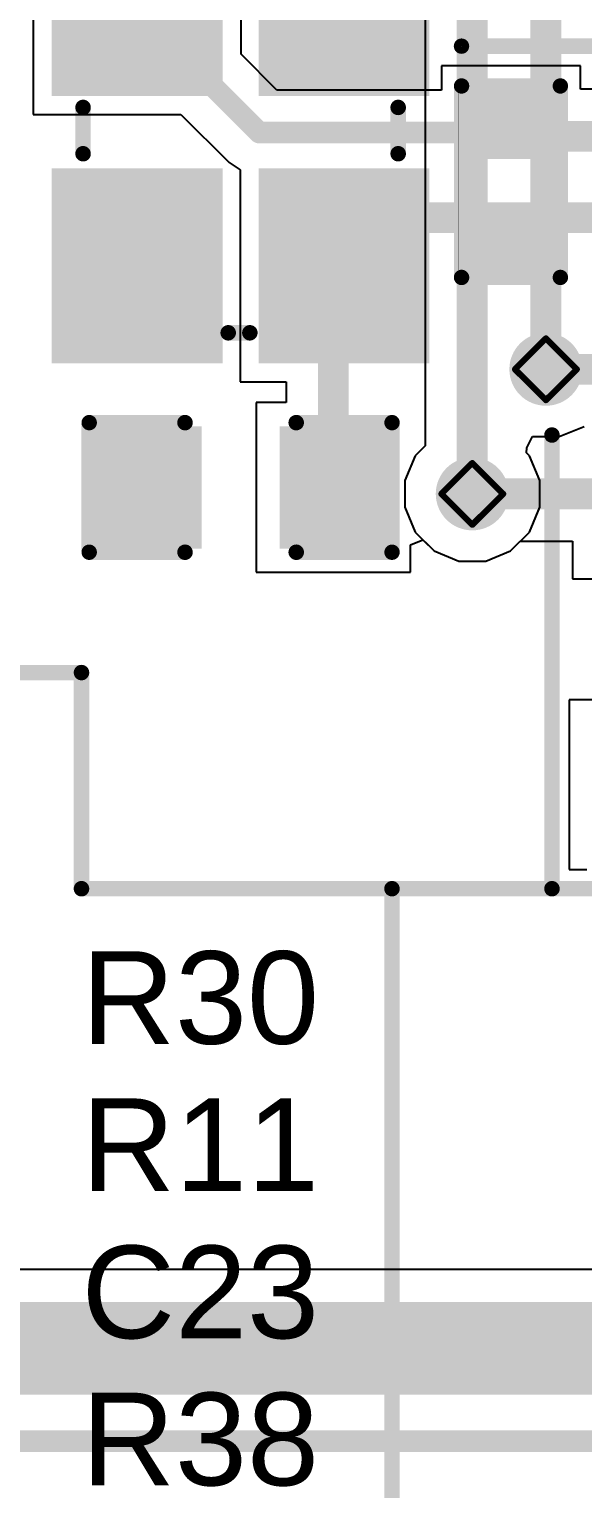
# Model space of a CAD drawing. Header units: inches. Extents: x -14 to 270, y -5 to 115.
# Drawn here: x 28.31 to 32.86, y 16.57 to 28.58 of the extents above; entities that cross this region are included whole.
import ezdxf

# ---------------------------------------------------------------- set-up
doc = ezdxf.new("R2010")
doc.units = ezdxf.units.IN
for name, color, linetype in [('Bottom Layer', 5, 'Continuous'), ('Drill Drawing', 1, 'Continuous'), ('Top Layer', 1, 'Continuous'), ('Top Overlay', 2, 'Continuous'), ('Top Paste', 8, 'Continuous'), ('Top Solder', 216, 'Continuous'), ('Via Holes', 16, 'Continuous')]:
    doc.layers.add(name, color=color, linetype=linetype)
doc.styles.add('Arial', font='', dxfattribs={"height": 0.2})
doc.styles.get('Arial').set_extended_font_data('Arial')

# ---------------------------------------------------------------- blocks, each defined once
blk = doc.blocks.new('SMD3225_4P_6')
at = {"layer": 'Top Layer'}
for points in [[(-1.8, 1.45), (-0.4, 1.45), (-0.4, 0.25), (-1.8, 0.25)], [(0.4, 1.45), (1.8, 1.45), (1.8, 0.25), (0.4, 0.25)], [(-1.8, -0.25), (-0.4, -0.25), (-0.4, -1.45), (-1.8, -1.45)], [(0.4, -0.25), (1.8, -0.25), (1.8, -1.45), (0.4, -1.45)]]:
    blk.add_hatch(color=1, dxfattribs=at).paths.add_polyline_path(points)
at = {"layer": 'Top Paste'}
for points in [[(-1.8, 1.45), (-0.4, 1.45), (-0.4, 0.25), (-1.8, 0.25)], [(0.4, 1.45), (1.8, 1.45), (1.8, 0.25), (0.4, 0.25)], [(-1.8, -0.25), (-0.4, -0.25), (-0.4, -1.45), (-1.8, -1.45)], [(0.4, -0.25), (1.8, -0.25), (1.8, -1.45), (0.4, -1.45)]]:
    blk.add_hatch(color=8, dxfattribs=at).paths.add_polyline_path(points)
at = {"layer": 'Top Solder'}
for points in [[(-1.902, 1.552), (-0.298, 1.552), (-0.298, 0.148), (-1.902, 0.148)], [(0.298, 1.552), (1.902, 1.552), (1.902, 0.148), (0.298, 0.148)], [(-1.902, -0.148), (-0.298, -0.148), (-0.298, -1.552), (-1.902, -1.552)], [(0.298, -0.148), (1.902, -0.148), (1.902, -1.552), (0.298, -1.552)]]:
    blk.add_hatch(color=216, dxfattribs=at).paths.add_polyline_path(points)
at = {"layer": 'Top Overlay'}
for points in [[(0.178, 1.295, 0.127, 0.127, 0), (-0.203, 1.295, 0.127, 0.127, 0)], [(-1.651, -0.102, 0.127, 0.127, 0), (-1.651, 0.076, 0.127, 0.127, 0)], [(1.651, -0.102, 0.127, 0.127, 0), (1.651, 0.076, 0.127, 0.127, 0)], [(-2.083, -0.965, 0.127, 0.127, 0), (-2.083, -0.711, 0.127, 0.127, 0)], [(-1.956, -0.838, 0.127, 0.127, 0), (-2.083, -0.711, 0.127, 0.127, 0)], [(-2.083, -0.965, 0.127, 0.127, 0), (-1.956, -0.838, 0.127, 0.127, 0)], [(0.178, -1.295, 0.127, 0.127, 0), (-0.203, -1.295, 0.127, 0.127, 0)]]:
    blk.add_lwpolyline(points, format="xyseb", dxfattribs=at)
for points in [[(-0.235, 1.295, 0.0635, 0.0635, 1), (-0.171, 1.295, 0.0635, 0.0635, 1)], [(0.146, 1.295, 0.0635, 0.0635, 1), (0.21, 1.295, 0.0635, 0.0635, 1)], [(-1.683, 0.076, 0.0635, 0.0635, 1), (-1.619, 0.076, 0.0635, 0.0635, 1)], [(1.619, 0.076, 0.0635, 0.0635, 1), (1.683, 0.076, 0.0635, 0.0635, 1)], [(-1.683, -0.102, 0.0635, 0.0635, 1), (-1.619, -0.102, 0.0635, 0.0635, 1)], [(1.619, -0.102, 0.0635, 0.0635, 1), (1.683, -0.102, 0.0635, 0.0635, 1)], [(-2.115, -0.711, 0.0635, 0.0635, 1), (-2.051, -0.711, 0.0635, 0.0635, 1)], [(-2.115, -0.711, 0.0635, 0.0635, 1), (-2.051, -0.711, 0.0635, 0.0635, 1)], [(-1.988, -0.838, 0.0635, 0.0635, 1), (-1.924, -0.838, 0.0635, 0.0635, 1)], [(-1.988, -0.838, 0.0635, 0.0635, 1), (-1.924, -0.838, 0.0635, 0.0635, 1)], [(-2.115, -0.965, 0.0635, 0.0635, 1), (-2.051, -0.965, 0.0635, 0.0635, 1)], [(-2.115, -0.965, 0.0635, 0.0635, 1), (-2.051, -0.965, 0.0635, 0.0635, 1)], [(-0.235, -1.295, 0.0635, 0.0635, 1), (-0.171, -1.295, 0.0635, 0.0635, 1)], [(0.146, -1.295, 0.0635, 0.0635, 1), (0.21, -1.295, 0.0635, 0.0635, 1)]]:
    blk.add_lwpolyline(points, format="xyseb", close=True, dxfattribs=at)
blk = doc.blocks.new('C___0603_35')
at = {"layer": 'Top Layer'}
for points in [[(-0.381, 0.445), (-0.381, -0.445), (-1.143, -0.445), (-1.143, 0.445)], [(1.143, 0.445), (1.143, -0.445), (0.381, -0.445), (0.381, 0.445)]]:
    blk.add_hatch(color=1, dxfattribs=at).paths.add_polyline_path(points)
at = {"layer": 'Top Paste'}
for points in [[(-0.381, 0.445), (-0.381, -0.445), (-1.143, -0.445), (-1.143, 0.445)], [(1.143, 0.445), (1.143, -0.445), (0.381, -0.445), (0.381, 0.445)]]:
    blk.add_hatch(color=8, dxfattribs=at).paths.add_polyline_path(points)
at = {"layer": 'Top Solder'}
for points in [[(-0.321, 0.504), (-0.321, -0.504), (-1.203, -0.504), (-1.203, 0.504)], [(1.203, 0.504), (1.203, -0.504), (0.321, -0.504), (0.321, 0.504)]]:
    blk.add_hatch(color=216, dxfattribs=at).paths.add_polyline_path(points)
at = {"layer": 'Top Overlay'}
for points in [[(-1.245, -0.533, 0.127, 0.127, 0), (-1.245, 0.533, 0.127, 0.127, 0)], [(-1.245, 0.533, 0.127, 0.127, 0), (-0.457, 0.533, 0.127, 0.127, 0)], [(0.457, 0.533, 0.127, 0.127, 0), (1.245, 0.533, 0.127, 0.127, 0)], [(1.245, -0.533, 0.127, 0.127, 0), (1.245, 0.533, 0.127, 0.127, 0)], [(-1.245, -0.533, 0.127, 0.127, 0), (-0.457, -0.533, 0.127, 0.127, 0)], [(0.457, -0.533, 0.127, 0.127, 0), (1.245, -0.533, 0.127, 0.127, 0)]]:
    blk.add_lwpolyline(points, format="xyseb", dxfattribs=at)
for points in [[(-1.276, 0.533, 0.0635, 0.0635, 1), (-1.213, 0.533, 0.0635, 0.0635, 1)], [(-1.276, 0.533, 0.0635, 0.0635, 1), (-1.213, 0.533, 0.0635, 0.0635, 1)], [(-0.489, 0.533, 0.0635, 0.0635, 1), (-0.425, 0.533, 0.0635, 0.0635, 1)], [(0.425, 0.533, 0.0635, 0.0635, 1), (0.489, 0.533, 0.0635, 0.0635, 1)], [(1.213, 0.533, 0.0635, 0.0635, 1), (1.276, 0.533, 0.0635, 0.0635, 1)], [(1.213, 0.533, 0.0635, 0.0635, 1), (1.276, 0.533, 0.0635, 0.0635, 1)], [(-1.276, -0.533, 0.0635, 0.0635, 1), (-1.213, -0.533, 0.0635, 0.0635, 1)], [(-1.276, -0.533, 0.0635, 0.0635, 1), (-1.213, -0.533, 0.0635, 0.0635, 1)], [(-0.489, -0.533, 0.0635, 0.0635, 1), (-0.425, -0.533, 0.0635, 0.0635, 1)], [(0.425, -0.533, 0.0635, 0.0635, 1), (0.489, -0.533, 0.0635, 0.0635, 1)], [(1.213, -0.533, 0.0635, 0.0635, 1), (1.276, -0.533, 0.0635, 0.0635, 1)], [(1.213, -0.533, 0.0635, 0.0635, 1), (1.276, -0.533, 0.0635, 0.0635, 1)]]:
    blk.add_lwpolyline(points, format="xyseb", close=True, dxfattribs=at)
blk = doc.blocks.new('R___0402_74')
at = {"layer": 'Top Layer'}
for points in [[(-0.699, -0.318), (-0.699, 0.317), (-0.241, 0.317), (-0.241, -0.318)], [(0.241, -0.318), (0.241, 0.317), (0.699, 0.317), (0.699, -0.318)]]:
    blk.add_hatch(color=1, dxfattribs=at).paths.add_polyline_path(points)
at = {"layer": 'Top Paste'}
for points in [[(-0.699, -0.318), (-0.699, 0.317), (-0.241, 0.317), (-0.241, -0.318)], [(0.241, -0.318), (0.241, 0.317), (0.699, 0.317), (0.699, -0.318)]]:
    blk.add_hatch(color=8, dxfattribs=at).paths.add_polyline_path(points)
at = {"layer": 'Top Solder'}
for points in [[(-0.754, -0.373), (-0.754, 0.373), (-0.186, 0.373), (-0.186, -0.373)], [(0.186, -0.373), (0.186, 0.373), (0.754, 0.373), (0.754, -0.373)]]:
    blk.add_hatch(color=216, dxfattribs=at).paths.add_polyline_path(points)
at = {"layer": 'Top Overlay'}
for points in [[(0.787, 0.406, 0.127, 0.127, 0), (-0.787, 0.406, 0.127, 0.127, 0)], [(-0.787, -0.406, 0.127, 0.127, 0), (-0.787, 0.406, 0.127, 0.127, 0)], [(0.787, -0.406, 0.127, 0.127, 0), (0.787, 0.406, 0.127, 0.127, 0)], [(0.787, -0.406, 0.127, 0.127, 0), (-0.787, -0.406, 0.127, 0.127, 0)], [(0.813, -0.432, 0.00323, 0.00323, 0), (-0.813, -0.432, 0.00323, 0.00323, 0)]]:
    blk.add_lwpolyline(points, format="xyseb", dxfattribs=at)
for points in [[(-0.819, 0.406, 0.0635, 0.0635, 1), (-0.756, 0.406, 0.0635, 0.0635, 1)], [(-0.819, 0.406, 0.0635, 0.0635, 1), (-0.756, 0.406, 0.0635, 0.0635, 1)], [(0.756, 0.406, 0.0635, 0.0635, 1), (0.819, 0.406, 0.0635, 0.0635, 1)], [(0.756, 0.406, 0.0635, 0.0635, 1), (0.819, 0.406, 0.0635, 0.0635, 1)], [(-0.819, -0.406, 0.0635, 0.0635, 1), (-0.756, -0.406, 0.0635, 0.0635, 1)], [(-0.819, -0.406, 0.0635, 0.0635, 1), (-0.756, -0.406, 0.0635, 0.0635, 1)], [(0.756, -0.406, 0.0635, 0.0635, 1), (0.819, -0.406, 0.0635, 0.0635, 1)], [(0.756, -0.406, 0.0635, 0.0635, 1), (0.819, -0.406, 0.0635, 0.0635, 1)], [(-0.814, -0.432, 0.00161, 0.00161, 1), (-0.812, -0.432, 0.00161, 0.00161, 1)], [(0.812, -0.432, 0.00161, 0.00161, 1), (0.814, -0.432, 0.00161, 0.00161, 1)]]:
    blk.add_lwpolyline(points, format="xyseb", close=True, dxfattribs=at)

msp = doc.modelspace()

# ---------------------------------------------------------------- hatches: boundary and pattern name
at = {"layer": 'Bottom Layer'}
h = msp.add_hatch(color=5, dxfattribs=at)
edge = h.paths.add_edge_path()
edge.add_arc((32.557, 25.782), 0.3, 0, 360)
h = msp.add_hatch(color=5, dxfattribs=at)
edge = h.paths.add_edge_path()
edge.add_arc((31.952, 24.757), 0.3, 0, 360)
at = {"layer": 'Top Layer'}
h = msp.add_hatch(color=1, dxfattribs=at)
edge = h.paths.add_edge_path()
edge.add_arc((32.557, 25.782), 0.3, 0, 360)
h = msp.add_hatch(color=1, dxfattribs=at)
edge = h.paths.add_edge_path()
edge.add_arc((31.952, 24.757), 0.3, 0, 360)
at = {"layer": 'Via Holes'}
h = msp.add_hatch(color=7, dxfattribs=at)
edge = h.paths.add_edge_path()
edge.add_arc((32.557, 25.782), 0.15, 0, 360)
h = msp.add_hatch(color=7, dxfattribs=at)
edge = h.paths.add_edge_path()
edge.add_arc((31.952, 24.757), 0.15, 0, 360)

# ---------------------------------------------------------------- linework, layer by layer
at = {"layer": 'Bottom Layer'}
for p, q in [((31.564, 35.804), (31.564, 25.152)), ((32.401, 25.137), (32.447, 25.228)), ((32.447, 25.228), (32.667, 25.228)), ((32.667, 25.228), (32.871, 25.312)), ((31.564, 25.152), (31.483, 25.071)), ((32.397, 25.096), (32.401, 25.137)), ((32.422, 25.071), (32.397, 25.096)), ((31.483, 25.071), (31.398, 24.867)), ((32.506, 24.867), (32.422, 25.071)), ((31.398, 24.867), (31.398, 24.647)), ((32.506, 24.647), (32.506, 24.867)), ((31.398, 24.647), (31.483, 24.443)), ((32.422, 24.443), (32.506, 24.647)), ((31.483, 24.443), (31.639, 24.288)), ((32.266, 24.288), (32.422, 24.443)), ((31.639, 24.288), (31.842, 24.203)), ((32.063, 24.203), (32.266, 24.288)), ((31.842, 24.203), (32.063, 24.203))]:
    msp.add_line(p, q, dxfattribs=at)
for points in [[(31.952, 24.757, 0.254, 0.254, 0), (31.952, 36.199, 0.254, 0.254, 0)], [(32.557, 25.782, 0.254, 0.254, 0), (32.557, 35.242, 0.254, 0.254, 0)]]:
    msp.add_lwpolyline(points, format="xyseb", dxfattribs=at)
for points in [[(32.494, 25.782, 0.127, 0.127, 1), (32.621, 25.782, 0.127, 0.127, 1)], [(31.889, 24.757, 0.127, 0.127, 1), (32.016, 24.757, 0.127, 0.127, 1)]]:
    msp.add_lwpolyline(points, format="xyseb", close=True, dxfattribs=at)
at = {"layer": 'Drill Drawing'}
for points in [[(32.303, 25.782, 0.0508, 0.0508, 0), (32.557, 26.036, 0.0508, 0.0508, 0)], [(32.557, 26.036, 0.0508, 0.0508, 0), (32.811, 25.782, 0.0508, 0.0508, 0)], [(32.303, 25.782, 0.0508, 0.0508, 0), (32.557, 25.528, 0.0508, 0.0508, 0)], [(32.557, 25.528, 0.0508, 0.0508, 0), (32.811, 25.782, 0.0508, 0.0508, 0)], [(31.698, 24.757, 0.0508, 0.0508, 0), (31.952, 25.011, 0.0508, 0.0508, 0)], [(31.952, 25.011, 0.0508, 0.0508, 0), (32.206, 24.757, 0.0508, 0.0508, 0)], [(31.698, 24.757, 0.0508, 0.0508, 0), (31.952, 24.503, 0.0508, 0.0508, 0)], [(31.952, 24.503, 0.0508, 0.0508, 0), (32.206, 24.757, 0.0508, 0.0508, 0)]]:
    msp.add_lwpolyline(points, format="xyseb", dxfattribs=at)
for points in [[(32.545, 26.036, 0.0254, 0.0254, 1), (32.57, 26.036, 0.0254, 0.0254, 1)], [(32.545, 26.036, 0.0254, 0.0254, 1), (32.57, 26.036, 0.0254, 0.0254, 1)], [(32.291, 25.782, 0.0254, 0.0254, 1), (32.316, 25.782, 0.0254, 0.0254, 1)], [(32.291, 25.782, 0.0254, 0.0254, 1), (32.316, 25.782, 0.0254, 0.0254, 1)], [(32.799, 25.782, 0.0254, 0.0254, 1), (32.824, 25.782, 0.0254, 0.0254, 1)], [(32.799, 25.782, 0.0254, 0.0254, 1), (32.824, 25.782, 0.0254, 0.0254, 1)], [(32.545, 25.528, 0.0254, 0.0254, 1), (32.57, 25.528, 0.0254, 0.0254, 1)], [(32.545, 25.528, 0.0254, 0.0254, 1), (32.57, 25.528, 0.0254, 0.0254, 1)], [(31.94, 25.011, 0.0254, 0.0254, 1), (31.965, 25.011, 0.0254, 0.0254, 1)], [(31.94, 25.011, 0.0254, 0.0254, 1), (31.965, 25.011, 0.0254, 0.0254, 1)], [(31.686, 24.757, 0.0254, 0.0254, 1), (31.711, 24.757, 0.0254, 0.0254, 1)], [(31.686, 24.757, 0.0254, 0.0254, 1), (31.711, 24.757, 0.0254, 0.0254, 1)], [(32.194, 24.757, 0.0254, 0.0254, 1), (32.219, 24.757, 0.0254, 0.0254, 1)], [(32.194, 24.757, 0.0254, 0.0254, 1), (32.219, 24.757, 0.0254, 0.0254, 1)], [(31.94, 24.503, 0.0254, 0.0254, 1), (31.965, 24.503, 0.0254, 0.0254, 1)], [(31.94, 24.503, 0.0254, 0.0254, 1), (31.965, 24.503, 0.0254, 0.0254, 1)]]:
    msp.add_lwpolyline(points, format="xyseb", close=True, dxfattribs=at)
at = {"layer": 'Top Layer'}
for p, q in [((28.344, 29.787), (28.344, 27.879)), ((30.052, 28.373), (30.052, 29.787)), ((30.346, 28.079), (30.052, 28.373)), ((32.841, 28.277), (31.698, 28.277)), ((31.698, 28.277), (31.698, 28.079)), ((32.841, 28.086), (32.841, 28.277)), ((31.698, 28.079), (30.346, 28.079)), ((34.798, 28.086), (32.841, 28.086)), ((28.344, 27.879), (29.557, 27.879)), ((29.557, 27.879), (29.954, 27.482)), ((29.954, 27.482), (30.044, 27.422)), ((30.044, 27.422), (30.044, 25.679)), ((30.044, 25.679), (30.421, 25.679)), ((30.421, 25.679), (30.421, 25.509)), ((30.421, 25.509), (30.175, 25.509)), ((30.175, 25.509), (30.175, 24.112)), ((31.445, 24.338), (31.546, 24.38)), ((31.546, 24.38), (31.639, 24.288)), ((31.445, 24.112), (31.445, 24.338)), ((31.639, 24.288), (31.842, 24.203)), ((32.063, 24.203), (32.266, 24.288)), ((32.266, 24.288), (32.347, 24.369)), ((32.347, 24.369), (32.775, 24.369)), ((32.775, 24.369), (32.775, 24.059)), ((31.842, 24.203), (32.063, 24.203)), ((30.175, 24.112), (31.445, 24.112)), ((32.775, 24.059), (34.045, 24.059)), ((34.019, 23.064), (32.749, 23.064)), ((32.749, 23.064), (32.749, 21.667)), ((32.749, 21.667), (32.893, 21.667)), ((39.284, 18.376), (5.218, 18.376))]:
    msp.add_line(p, q, dxfattribs=at)
for points in [[(29.198, 28.733, 0.178, 0.178, 0), (30.201, 27.729, 0.178, 0.178, 0)], [(30.201, 27.729, 0.178, 0.178, 0), (32.234, 27.729, 0.178, 0.178, 0)], [(32.443, 27.698, 0.254, 0.254, 0), (37.129, 27.698, 0.254, 0.254, 0)], [(31.116, 26.852, 0.254, 0.254, 0), (31.294, 27.029, 0.254, 0.254, 0)], [(31.294, 27.029, 0.254, 0.254, 0), (37.148, 27.029, 0.254, 0.254, 0)], [(30.898, 26.633, 0.254, 0.254, 0), (31.116, 26.852, 0.254, 0.254, 0)], [(30.898, 26.633, 0.254, 0.254, -0.414213), (31.116, 26.852, 0.254, 0.254, 0)], [(30.81, 26.545, 0.254, 0.254, -0.414212), (30.898, 26.633, 0.254, 0.254, 0)], [(30.81, 24.81, 0.254, 0.254, 0), (30.81, 26.545, 0.254, 0.254, 0)], [(32.557, 25.782, 0.254, 0.254, 0), (33.402, 25.782, 0.254, 0.254, 0)], [(31.952, 24.757, 0.254, 0.254, 0), (33.41, 24.757, 0.254, 0.254, 0)], [(4.112, 17.728, 0.762, 0.762, 0), (41.35, 17.728, 0.762, 0.762, 0)], [(11.281, 16.964, 0.178, 0.178, 0), (48.365, 16.964, 0.178, 0.178, 0)]]:
    msp.add_lwpolyline(points, format="xyseb", dxfattribs=at)
for points in [[(30.157, 27.729, 0.0889, 0.0889, 1), (30.246, 27.729, 0.0889, 0.0889, 1)], [(30.157, 27.729, 0.0889, 0.0889, 1), (30.246, 27.729, 0.0889, 0.0889, 1)], [(32.189, 27.729, 0.0889, 0.0889, 1), (32.278, 27.729, 0.0889, 0.0889, 1)], [(32.379, 27.698, 0.127, 0.127, 1), (32.506, 27.698, 0.127, 0.127, 1)], [(31.231, 27.029, 0.127, 0.127, 1), (31.358, 27.029, 0.127, 0.127, 1)], [(31.231, 27.029, 0.127, 0.127, 1), (31.358, 27.029, 0.127, 0.127, 1)], [(31.053, 26.852, 0.127, 0.127, 1), (31.18, 26.852, 0.127, 0.127, 1)], [(31.053, 26.852, 0.127, 0.127, 1), (31.18, 26.852, 0.127, 0.127, 1)], [(31.053, 26.852, 0.127, 0.127, 1), (31.18, 26.852, 0.127, 0.127, 1)], [(30.746, 26.545, 0.127, 0.127, 1), (30.873, 26.545, 0.127, 0.127, 1)], [(30.746, 26.545, 0.127, 0.127, 1), (30.873, 26.545, 0.127, 0.127, 1)], [(30.834, 26.633, 0.127, 0.127, 1), (30.961, 26.633, 0.127, 0.127, 1)], [(30.834, 26.633, 0.127, 0.127, 1), (30.961, 26.633, 0.127, 0.127, 1)], [(30.834, 26.633, 0.127, 0.127, 1), (30.961, 26.633, 0.127, 0.127, 1)], [(32.494, 25.782, 0.127, 0.127, 1), (32.621, 25.782, 0.127, 0.127, 1)], [(30.746, 24.81, 0.127, 0.127, 1), (30.873, 24.81, 0.127, 0.127, 1)], [(31.889, 24.757, 0.127, 0.127, 1), (32.016, 24.757, 0.127, 0.127, 1)]]:
    msp.add_lwpolyline(points, format="xyseb", close=True, dxfattribs=at)
at = {"layer": 'Top Overlay'}
for points in [[(31.864, 28.44, 0.127, 0.127, 0), (33.003, 28.44, 0.127, 0.127, 0)], [(32.607, 21.509, 0.127, 0.127, 0), (32.607, 25.241, 0.127, 0.127, 0)], [(27.051, 23.287, 0.127, 0.127, 0), (28.74, 23.287, 0.127, 0.127, 0)], [(28.74, 21.509, 0.127, 0.127, 0), (28.74, 23.287, 0.127, 0.127, 0)], [(28.74, 21.509, 0.127, 0.127, 0), (31.292, 21.509, 0.127, 0.127, 0)], [(31.292, 21.509, 0.127, 0.127, 0), (32.607, 21.509, 0.127, 0.127, 0)], [(31.292, 16.048, 0.127, 0.127, 0), (31.292, 21.509, 0.127, 0.127, 0)], [(32.607, 21.509, 0.127, 0.127, 0), (35.687, 21.509, 0.127, 0.127, 0)]]:
    msp.add_lwpolyline(points, format="xyseb", dxfattribs=at)
for points in [[(31.832, 28.44, 0.0635, 0.0635, 1), (31.895, 28.44, 0.0635, 0.0635, 1)], [(32.575, 25.241, 0.0635, 0.0635, 1), (32.639, 25.241, 0.0635, 0.0635, 1)], [(28.708, 23.287, 0.0635, 0.0635, 1), (28.772, 23.287, 0.0635, 0.0635, 1)], [(28.708, 23.287, 0.0635, 0.0635, 1), (28.772, 23.287, 0.0635, 0.0635, 1)], [(28.708, 21.509, 0.0635, 0.0635, 1), (28.772, 21.509, 0.0635, 0.0635, 1)], [(28.708, 21.509, 0.0635, 0.0635, 1), (28.772, 21.509, 0.0635, 0.0635, 1)], [(31.26, 21.509, 0.0635, 0.0635, 1), (31.324, 21.509, 0.0635, 0.0635, 1)], [(31.26, 21.509, 0.0635, 0.0635, 1), (31.324, 21.509, 0.0635, 0.0635, 1)], [(31.26, 21.509, 0.0635, 0.0635, 1), (31.324, 21.509, 0.0635, 0.0635, 1)], [(32.575, 21.509, 0.0635, 0.0635, 1), (32.639, 21.509, 0.0635, 0.0635, 1)], [(32.575, 21.509, 0.0635, 0.0635, 1), (32.639, 21.509, 0.0635, 0.0635, 1)], [(32.575, 21.509, 0.0635, 0.0635, 1), (32.639, 21.509, 0.0635, 0.0635, 1)]]:
    msp.add_lwpolyline(points, format="xyseb", close=True, dxfattribs=at)

# ---------------------------------------------------------------- block references
at = {"rotation": 270}
for name, p in [('SMD3225_4P_6', (30.048, 27.733)), ('R___0402_74', (32.27, 27.325))]:
    msp.add_blockref(name, p, dxfattribs=at)
msp.add_blockref('C___0603_35', (30.048, 24.81))

# ---------------------------------------------------------------- texts
at = {"layer": 'Top Overlay', "style": 'Arial'}
for s, p in [('R30', (28.74, 20.233)), ('R11', (28.74, 19.022)), ('C23', (28.74, 17.811)), ('R38', (28.74, 16.601))]:
    msp.add_text(s, height=0.762, dxfattribs=at).set_placement(p)

doc.saveas('drawing.dxf')
